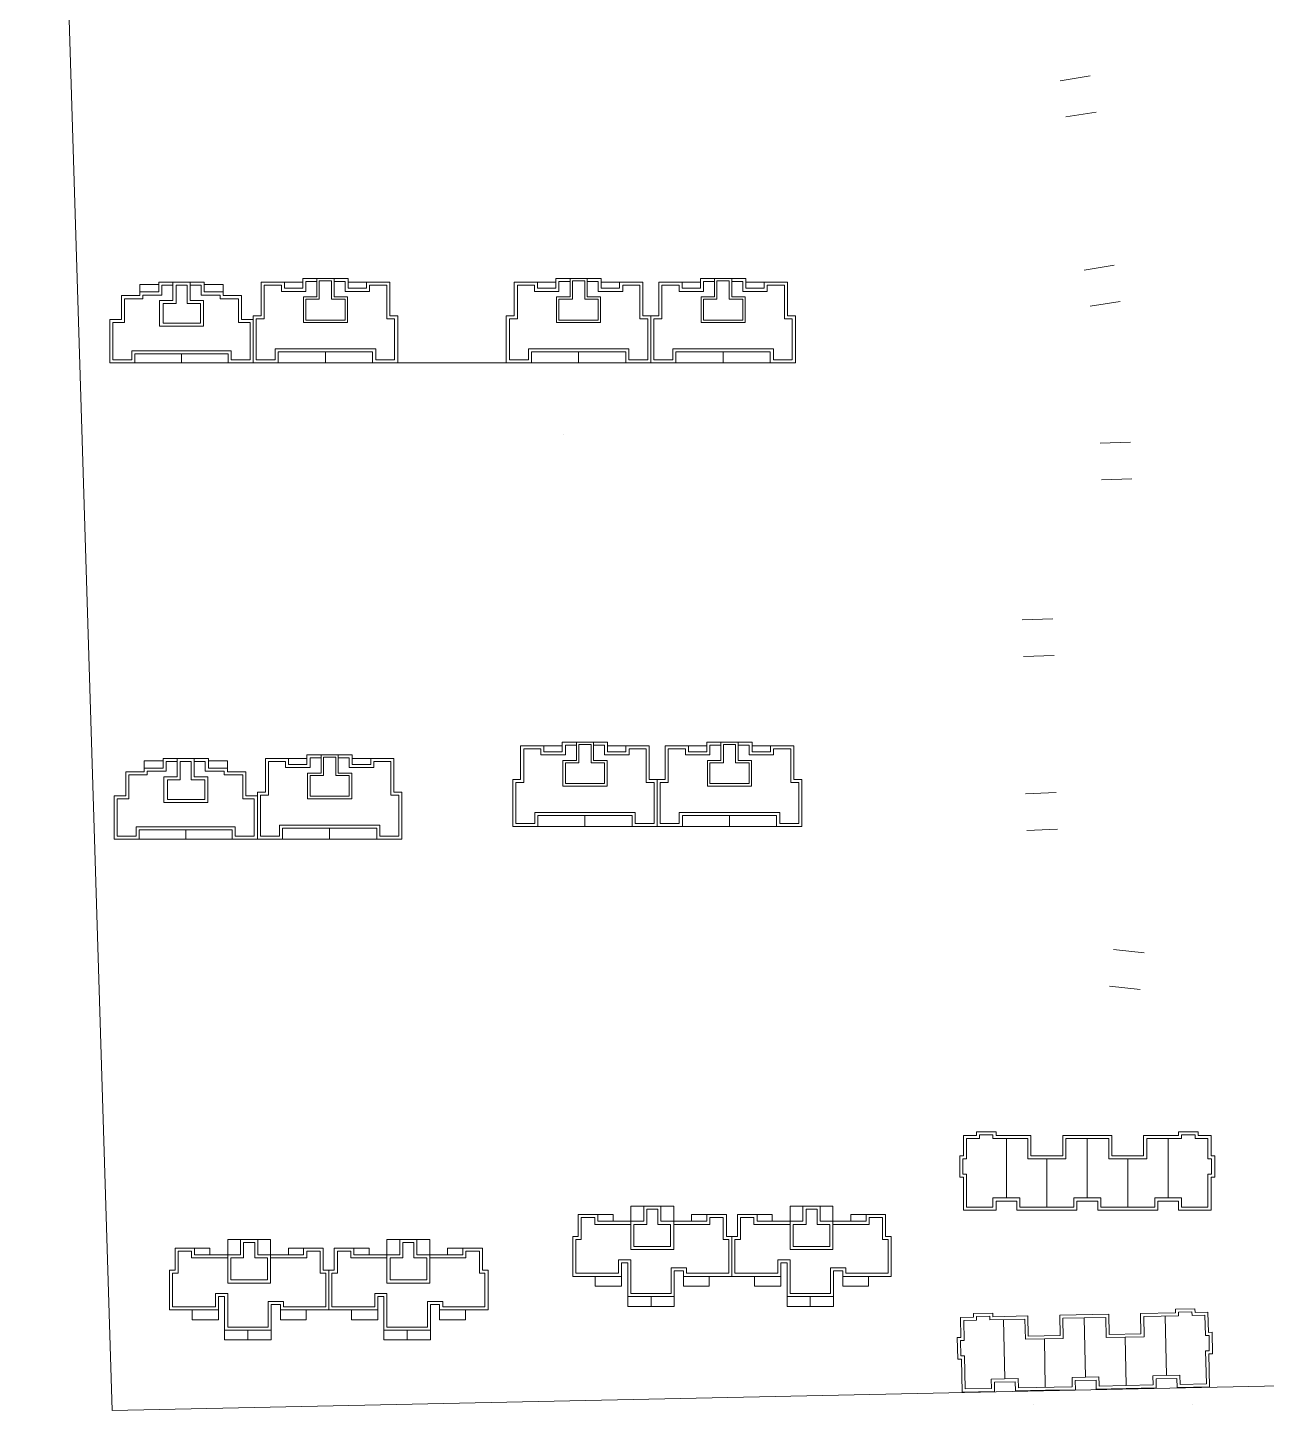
# Model space of a CAD drawing. Extents: x 741202 to 867202, y 603120 to 647617.
# Drawn here: x 807512 to 809939, y 610043 to 612753 of the extents above; entities that cross this region are included whole.
import ezdxf

# ---------------------------------------------------------------- set-up
doc = ezdxf.new("R2010")
doc.units = 0
doc.header["$LTSCALE"] = 1000
doc.header["$MEASUREMENT"] = 0
doc.layers.add('140', color=2, linetype='CONTINUOUS', lineweight=5)
doc.layers.add('DingDianTu', color=5, linetype='CONTINUOUS', lineweight=0)

# ---------------------------------------------------------------- blocks, each defined once
blk = doc.blocks.new('dafasfd')
at = {"layer": 'DingDianTu', "color": 7, "const_width": 100}
blk.add_lwpolyline([(36368038, 16363912), (36368954, 16361479), (36372042, 16362641), (36374261, 16356745), (36369114, 16354807), (36369537, 16353684), (36361113, 16350514), (36359352, 16355194), (36360288, 16355546), (36359830, 16356763), (36358894, 16356410), (36357556, 16359967)], close=True, dxfattribs=at)
for points in [[(36363546, 16362221), (36362876, 16363999), (36359039, 16362555), (36359708, 16360777)], [(36371734, 16355794), (36372686, 16353267), (36369878, 16352210), (36369350, 16353614)]]:
    blk.add_lwpolyline(points, dxfattribs=at)
at = {"layer": 'DingDianTu', "color": 7}
for points in [[(36369878, 16352210), (36361642, 16349110), (36361113, 16350514)], [(36368038, 16363912), (36371127, 16365074), (36372042, 16362641)]]:
    blk.add_lwpolyline(points, dxfattribs=at)
blk = doc.blocks.new('*E21')
at = {"layer": 'DingDianTu', "color": 7, "xscale": 0.001000002024510444, "yscale": 0.001000000163912773, "zscale": 0.001, "rotation": 339.3761177849276}
blk.add_blockref('dafasfd', (22613, -20413), dxfattribs=at)
blk = doc.blocks.new('*E18')
at = {"layer": 'DingDianTu', "color": 7, "xscale": 0.001000002024510444, "yscale": 0.001000000163912773, "zscale": 0.001, "rotation": 339.3761177849276}
blk.add_blockref('dafasfd', (22613, -20413), dxfattribs=at)
blk = doc.blocks.new('*E17')
at = {"layer": 'DingDianTu', "color": 7, "xscale": 0.001000002024510444, "yscale": 0.001000000163912773, "zscale": 0.001, "rotation": 339.3761177849276}
blk.add_blockref('dafasfd', (22613, -20413), dxfattribs=at)

msp = doc.modelspace()

# ---------------------------------------------------------------- linework, layer by layer
at = {"layer": '140', "color": 7}
for p, q in [((807511.7, 615409.4), (807677.5, 610042.7)), ((809593.7, 612659.1), (809534.5, 612649.5)), ((809605.3, 612588.1), (809546.1, 612578.4)), ((808050.8, 612242.5), (808050.8, 612261.7)), ((808050.8, 612261.7), (808139.6, 612261.7)), ((808078.4, 612261.7), (808078.4, 612225.7)), ((808112, 612225.7), (808112, 612261.7)), ((808139.6, 612261.7), (808139.6, 612242.5)), ((808546.8, 612242.5), (808546.8, 612261.7)), ((808546.8, 612261.7), (808635.6, 612261.7)), ((808574.4, 612261.7), (808574.4, 612225.7)), ((808608, 612225.7), (808608, 612261.7)), ((808635.6, 612261.7), (808635.6, 612242.5)), ((808830, 612242.5), (808830, 612261.7)), ((808830, 612261.7), (808918.8, 612261.7)), ((808857.6, 612261.7), (808857.6, 612225.7)), ((808891.2, 612225.7), (808891.2, 612261.7)), ((808918.8, 612261.7), (808918.8, 612242.5)), ((809640.9, 612287.9), (809581.7, 612278.3)), ((807731.6, 612235.3), (807731.6, 612249.7)), ((807731.6, 612249.7), (807768.8, 612249.7)), ((807768.8, 612235.3), (807731.6, 612235.3)), ((807731.6, 612235.3), (807731.6, 612228.1)), ((807768.8, 612254.5), (807768.8, 612235.3)), ((807857.6, 612254.5), (807768.8, 612254.5)), ((807796.4, 612248.5), (807774.8, 612248.5)), ((807774.8, 612248.5), (807774.8, 612229.3)), ((807796.4, 612254.5), (807796.4, 612219.7)), ((807802.4, 612248.5), (807802.4, 612212.5)), ((807824, 612248.5), (807802.4, 612248.5)), ((807824, 612212.5), (807824, 612248.5)), ((807830, 612218.5), (807830, 612254.5)), ((807851.6, 612248.5), (807830, 612248.5)), ((807851.6, 612229.3), (807851.6, 612248.5)), ((807857.6, 612235.3), (807857.6, 612254.5)), ((807894.8, 612249.7), (807857.6, 612249.7)), ((807894.8, 612235.3), (807857.6, 612235.3)), ((807894.8, 612235.3), (807894.8, 612249.7)), ((807894.8, 612228.1), (807894.8, 612235.3)), ((807969.2, 612188.5), (807969.2, 612254.5)), ((807969.2, 612254.5), (808014.8, 612254.5)), ((807975.2, 612182.5), (807975.2, 612248.5)), ((807975.2, 612248.5), (808008.8, 612248.5)), ((808008.8, 612248.5), (808008.8, 612236.5)), ((808008.8, 612236.5), (808056.8, 612236.5)), ((808012.4, 612254.5), (808014.8, 612254.5)), ((808014.8, 612254.5), (808014.8, 612242.5)), ((808014.8, 612254.5), (808050.8, 612254.5)), ((808014.8, 612242.5), (808050.8, 612242.5)), ((808056.8, 612236.5), (808056.8, 612255.7)), ((808056.8, 612255.7), (808078.4, 612255.7)), ((808083.2, 612256.9), (808083.2, 612220.9)), ((808107.2, 612256.9), (808083.2, 612256.9)), ((808107.2, 612220.9), (808107.2, 612256.9)), ((808112, 612255.7), (808133.6, 612255.7)), ((808133.6, 612255.7), (808133.6, 612236.5)), ((808133.6, 612236.5), (808181.6, 612236.5)), ((808175.6, 612254.5), (808139.6, 612254.5)), ((808139.6, 612242.5), (808175.6, 612242.5)), ((808175.6, 612242.5), (808175.6, 612254.5)), ((808175.6, 612254.5), (808221.2, 612254.5)), ((808181.6, 612236.5), (808181.6, 612248.5)), ((808181.6, 612248.5), (808215.2, 612248.5)), ((808215.2, 612248.5), (808215.2, 612182.5)), ((808221.2, 612254.5), (808221.2, 612188.5)), ((808465.2, 612188.5), (808465.2, 612254.5)), ((808465.2, 612254.5), (808510.8, 612254.5)), ((808471.2, 612182.5), (808471.2, 612248.5)), ((808471.2, 612248.5), (808504.8, 612248.5)), ((808504.8, 612248.5), (808504.8, 612236.5)), ((808504.8, 612236.5), (808552.8, 612236.5)), ((808508.4, 612254.5), (808510.8, 612254.5)), ((808510.8, 612254.5), (808510.8, 612242.5)), ((808510.8, 612254.5), (808546.8, 612254.5)), ((808510.8, 612242.5), (808546.8, 612242.5)), ((808552.8, 612236.5), (808552.8, 612255.7)), ((808552.8, 612255.7), (808574.4, 612255.7)), ((808579.2, 612256.9), (808579.2, 612220.9)), ((808603.2, 612256.9), (808579.2, 612256.9)), ((808603.2, 612220.9), (808603.2, 612256.9)), ((808608, 612255.7), (808629.6, 612255.7)), ((808629.6, 612255.7), (808629.6, 612236.5)), ((808629.6, 612236.5), (808677.6, 612236.5)), ((808671.6, 612254.5), (808635.6, 612254.5)), ((808635.6, 612242.5), (808671.6, 612242.5)), ((808671.6, 612242.5), (808671.6, 612254.5)), ((808671.6, 612254.5), (808717.2, 612254.5)), ((808677.6, 612236.5), (808677.6, 612248.5)), ((808677.6, 612248.5), (808711.2, 612248.5)), ((808711.2, 612248.5), (808711.2, 612182.5)), ((808717.2, 612254.5), (808717.2, 612188.5)), ((808748.4, 612188.5), (808748.4, 612254.5)), ((808748.4, 612254.5), (808794, 612254.5)), ((808754.4, 612182.5), (808754.4, 612248.5)), ((808754.4, 612248.5), (808788, 612248.5)), ((808788, 612248.5), (808788, 612236.5)), ((808788, 612236.5), (808836, 612236.5)), ((808791.6, 612254.5), (808794, 612254.5)), ((808794, 612254.5), (808794, 612242.5)), ((808794, 612254.5), (808830, 612254.5)), ((808794, 612242.5), (808830, 612242.5)), ((808836, 612236.5), (808836, 612255.7)), ((808836, 612255.7), (808857.6, 612255.7)), ((808862.4, 612256.9), (808862.4, 612220.9)), ((808886.4, 612256.9), (808862.4, 612256.9)), ((808886.4, 612220.9), (808886.4, 612256.9)), ((808891.2, 612255.7), (808912.8, 612255.7)), ((808912.8, 612255.7), (808912.8, 612236.5)), ((808912.8, 612236.5), (808960.8, 612236.5)), ((808954.8, 612254.5), (808918.8, 612254.5)), ((808918.8, 612242.5), (808954.8, 612242.5)), ((808954.8, 612242.5), (808954.8, 612254.5)), ((808954.8, 612254.5), (809000.4, 612254.5)), ((808960.8, 612236.5), (808960.8, 612248.5)), ((808960.8, 612248.5), (808994.4, 612248.5)), ((808994.4, 612248.5), (808994.4, 612182.5)), ((809000.4, 612254.5), (809000.4, 612188.5)), ((807731.6, 612228.1), (807695.6, 612228.1)), ((807695.6, 612228.1), (807695.6, 612181.3)), ((807737.6, 612222.1), (807701.6, 612222.1)), ((807701.6, 612222.1), (807701.6, 612175.3)), ((807774.8, 612229.3), (807737.6, 612229.3)), ((807737.6, 612229.3), (807737.6, 612222.1)), ((807771.2, 612218.5), (807770, 612218.5)), ((807770, 612218.5), (807770, 612169.3)), ((807796.4, 612218.5), (807771.2, 612218.5)), ((807802.4, 612212.5), (807777.2, 612212.5)), ((807777.2, 612212.5), (807777.2, 612174.1)), ((807796.4, 612219.7), (807796.4, 612218.5)), ((807850.4, 612212.5), (807824, 612212.5)), ((807831.2, 612218.5), (807830, 612218.5)), ((807856.4, 612218.5), (807831.2, 612218.5)), ((807850.4, 612174.1), (807850.4, 612212.5)), ((807888.8, 612229.3), (807851.6, 612229.3)), ((807856.4, 612217.3), (807856.4, 612218.5)), ((807856.4, 612168.1), (807856.4, 612217.3)), ((807888.8, 612222.1), (807888.8, 612229.3)), ((807924.8, 612222.1), (807888.8, 612222.1)), ((807930.8, 612228.1), (807894.8, 612228.1)), ((807924.8, 612175.3), (807924.8, 612222.1)), ((807930.8, 612181.3), (807930.8, 612228.1)), ((808078.4, 612225.7), (808052, 612225.7)), ((808052, 612225.7), (808052, 612175.3)), ((808083.2, 612220.9), (808056.8, 612220.9)), ((808056.8, 612220.9), (808056.8, 612180.1)), ((808133.6, 612220.9), (808107.2, 612220.9)), ((808138.4, 612225.7), (808112, 612225.7)), ((808133.6, 612180.1), (808133.6, 612220.9)), ((808138.4, 612175.3), (808138.4, 612225.7)), ((808574.4, 612225.7), (808548, 612225.7)), ((808548, 612225.7), (808548, 612175.3)), ((808579.2, 612220.9), (808552.8, 612220.9)), ((808552.8, 612220.9), (808552.8, 612180.1)), ((808629.6, 612220.9), (808603.2, 612220.9)), ((808634.4, 612225.7), (808608, 612225.7)), ((808629.6, 612180.1), (808629.6, 612220.9)), ((808634.4, 612175.3), (808634.4, 612225.7)), ((808857.6, 612225.7), (808831.2, 612225.7)), ((808831.2, 612225.7), (808831.2, 612175.3)), ((808862.4, 612220.9), (808836, 612220.9)), ((808836, 612220.9), (808836, 612180.1)), ((808912.8, 612220.9), (808886.4, 612220.9)), ((808917.6, 612225.7), (808891.2, 612225.7)), ((808912.8, 612180.1), (808912.8, 612220.9)), ((808917.6, 612175.3), (808917.6, 612225.7)), ((809652.5, 612216.8), (809593.3, 612207.2)), ((807695.6, 612181.3), (807672.8, 612181.3)), ((807672.8, 612181.3), (807672.8, 612096.1)), ((807953.6, 612181.3), (807930.8, 612181.3)), ((807953.6, 612096.1), (807953.6, 612188.5)), ((807953.6, 612188.5), (807969.2, 612188.5)), ((807953.6, 612096.1), (807953.6, 612181.3)), ((807959.6, 612102.1), (807959.6, 612182.5)), ((807959.6, 612182.5), (807975.2, 612182.5)), ((808056.8, 612180.1), (808133.6, 612180.1)), ((808215.2, 612182.5), (808230.8, 612182.5)), ((808221.2, 612188.5), (808236.8, 612188.5)), ((808230.8, 612182.5), (808230.8, 612102.1)), ((808236.8, 612188.5), (808236.8, 612096.1)), ((808449.6, 612096.1), (808449.6, 612188.5)), ((808449.6, 612188.5), (808465.2, 612188.5)), ((808455.6, 612102.1), (808455.6, 612182.5)), ((808455.6, 612182.5), (808471.2, 612182.5)), ((808552.8, 612180.1), (808629.6, 612180.1)), ((808711.2, 612182.5), (808726.8, 612182.5)), ((808717.2, 612188.5), (808732.8, 612188.5)), ((808726.8, 612182.5), (808726.8, 612102.1)), ((808732.8, 612096.1), (808732.8, 612188.5)), ((808732.8, 612188.5), (808748.4, 612188.5)), ((808732.8, 612188.5), (808732.8, 612096.1)), ((808738.8, 612102.1), (808738.8, 612182.5)), ((808738.8, 612182.5), (808754.4, 612182.5)), ((808836, 612180.1), (808912.8, 612180.1)), ((808994.4, 612182.5), (809010, 612182.5)), ((809000.4, 612188.5), (809016, 612188.5)), ((809010, 612182.5), (809010, 612102.1)), ((809016, 612188.5), (809016, 612096.1)), ((807701.6, 612175.3), (807678.8, 612175.3)), ((807678.8, 612175.3), (807678.8, 612102.1)), ((807770, 612169.3), (807770, 612168.1)), ((807770, 612168.1), (807855.2, 612168.1)), ((807777.2, 612174.1), (807850.4, 612174.1)), ((807855.2, 612168.1), (807856.4, 612168.1)), ((807947.6, 612175.3), (807924.8, 612175.3)), ((807947.6, 612102.1), (807947.6, 612175.3)), ((808052, 612176.5), (808052, 612175.3)), ((808052, 612175.3), (808138.4, 612175.3)), ((808137.2, 612175.3), (808138.4, 612175.3)), ((808548, 612176.5), (808548, 612175.3)), ((808548, 612175.3), (808634.4, 612175.3)), ((808633.2, 612175.3), (808634.4, 612175.3)), ((808831.2, 612176.5), (808831.2, 612175.3)), ((808831.2, 612175.3), (808917.6, 612175.3)), ((808916.4, 612175.3), (808917.6, 612175.3)), ((807678.8, 612102.1), (807716, 612102.1)), ((807716, 612102.1), (807716, 612120.1)), ((807716, 612120.1), (807910.4, 612120.1)), ((807722, 612096.1), (807722, 612114.1)), ((807722, 612114.1), (807904.4, 612114.1)), ((807813.2, 612114.1), (807813.2, 612096.1)), ((807904.4, 612114.1), (807904.4, 612096.1)), ((807910.4, 612120.1), (807910.4, 612102.1)), ((807910.4, 612102.1), (807947.6, 612102.1)), ((807996.8, 612102.1), (807959.6, 612102.1)), ((808095.2, 612123.7), (807996.8, 612123.7)), ((807996.8, 612123.7), (807996.8, 612102.1)), ((808095.2, 612117.7), (808002.8, 612117.7)), ((808002.8, 612117.7), (808002.8, 612096.1)), ((808193.6, 612123.7), (808095.2, 612123.7)), ((808187.6, 612117.7), (808095.2, 612117.7)), ((808095.2, 612117.7), (808095.2, 612096.1)), ((808187.6, 612096.1), (808187.6, 612117.7)), ((808193.6, 612102.1), (808193.6, 612123.7)), ((808230.8, 612102.1), (808193.6, 612102.1)), ((808492.8, 612102.1), (808455.6, 612102.1)), ((808591.2, 612123.7), (808492.8, 612123.7)), ((808492.8, 612123.7), (808492.8, 612102.1)), ((808591.2, 612117.7), (808498.8, 612117.7)), ((808498.8, 612117.7), (808498.8, 612096.1)), ((808689.6, 612123.7), (808591.2, 612123.7)), ((808683.6, 612117.7), (808591.2, 612117.7)), ((808591.2, 612117.7), (808591.2, 612096.1)), ((808683.6, 612096.1), (808683.6, 612117.7)), ((808689.6, 612102.1), (808689.6, 612123.7)), ((808726.8, 612102.1), (808689.6, 612102.1)), ((808776, 612102.1), (808738.8, 612102.1)), ((808874.4, 612123.7), (808776, 612123.7)), ((808776, 612123.7), (808776, 612102.1)), ((808874.4, 612117.7), (808782, 612117.7)), ((808782, 612117.7), (808782, 612096.1)), ((808972.8, 612123.7), (808874.4, 612123.7)), ((808966.8, 612117.7), (808874.4, 612117.7)), ((808874.4, 612117.7), (808874.4, 612096.1)), ((808966.8, 612096.1), (808966.8, 612117.7)), ((808972.8, 612102.1), (808972.8, 612123.7)), ((809010, 612102.1), (808972.8, 612102.1)), ((807672.8, 612096.1), (807722, 612096.1)), ((807722, 612096.1), (807904.4, 612096.1)), ((807904.4, 612096.1), (807953.6, 612096.1)), ((808002.8, 612096.1), (807953.6, 612096.1)), ((808095.2, 612096.1), (808002.8, 612096.1)), ((808095.2, 612096.1), (808187.6, 612096.1)), ((808236.8, 612096.1), (808187.6, 612096.1)), ((808236.8, 612096.1), (808995.2, 612096.1)), ((808498.8, 612096.1), (808449.6, 612096.1)), ((808591.2, 612096.1), (808498.8, 612096.1)), ((808591.2, 612096.1), (808683.6, 612096.1)), ((808732.8, 612096.1), (808683.6, 612096.1)), ((808782, 612096.1), (808732.8, 612096.1)), ((808874.4, 612096.1), (808782, 612096.1)), ((808874.4, 612096.1), (808966.8, 612096.1)), ((809016, 612096.1), (808966.8, 612096.1)), ((809672.8, 611941), (809612.9, 611938.8)), ((809675.5, 611869), (809615.5, 611866.8)), ((809520.2, 611594.6), (809460.3, 611592.4)), ((809522.9, 611522.7), (809462.9, 611520.5)), ((808477.7, 611279.7), (808477.7, 611345.7)), ((808477.7, 611345.7), (808523.3, 611345.7)), ((808483.7, 611273.7), (808483.7, 611339.7)), ((808483.7, 611339.7), (808517.3, 611339.7)), ((808517.3, 611339.7), (808517.3, 611327.7)), ((808520.9, 611345.7), (808523.3, 611345.7)), ((808523.3, 611345.7), (808523.3, 611333.7)), ((808523.3, 611345.7), (808559.3, 611345.7)), ((808559.3, 611333.7), (808559.3, 611352.9)), ((808559.3, 611352.9), (808648.1, 611352.9)), ((808565.3, 611327.7), (808565.3, 611346.9)), ((808565.3, 611346.9), (808586.9, 611346.9)), ((808586.9, 611352.9), (808586.9, 611316.9)), ((808591.7, 611348.1), (808591.7, 611312.1)), ((808615.7, 611348.1), (808591.7, 611348.1)), ((808615.7, 611312.1), (808615.7, 611348.1)), ((808620.5, 611316.9), (808620.5, 611352.9)), ((808620.5, 611346.9), (808642.1, 611346.9)), ((808642.1, 611346.9), (808642.1, 611327.7)), ((808648.1, 611352.9), (808648.1, 611333.7)), ((808684.1, 611345.7), (808648.1, 611345.7)), ((808684.1, 611333.7), (808684.1, 611345.7)), ((808684.1, 611345.7), (808729.7, 611345.7)), ((808690.1, 611327.7), (808690.1, 611339.7)), ((808690.1, 611339.7), (808723.7, 611339.7)), ((808723.7, 611339.7), (808723.7, 611273.7)), ((808729.7, 611345.7), (808729.7, 611279.7)), ((808760.9, 611279.7), (808760.9, 611345.7)), ((808760.9, 611345.7), (808806.5, 611345.7)), ((808766.9, 611273.7), (808766.9, 611339.7)), ((808766.9, 611339.7), (808800.5, 611339.7)), ((808800.5, 611339.7), (808800.5, 611327.7)), ((808804.1, 611345.7), (808806.5, 611345.7)), ((808806.5, 611345.7), (808806.5, 611333.7)), ((808806.5, 611345.7), (808842.5, 611345.7)), ((808842.5, 611333.7), (808842.5, 611352.9)), ((808842.5, 611352.9), (808931.3, 611352.9)), ((808848.5, 611327.7), (808848.5, 611346.9)), ((808848.5, 611346.9), (808870.1, 611346.9)), ((808870.1, 611352.9), (808870.1, 611316.9)), ((808874.9, 611348.1), (808874.9, 611312.1)), ((808898.9, 611348.1), (808874.9, 611348.1)), ((808898.9, 611312.1), (808898.9, 611348.1)), ((808903.7, 611316.9), (808903.7, 611352.9)), ((808903.7, 611346.9), (808925.3, 611346.9)), ((808925.3, 611346.9), (808925.3, 611327.7)), ((808931.3, 611352.9), (808931.3, 611333.7)), ((808967.3, 611345.7), (808931.3, 611345.7)), ((808967.3, 611333.7), (808967.3, 611345.7)), ((808967.3, 611345.7), (809012.9, 611345.7)), ((808973.3, 611327.7), (808973.3, 611339.7)), ((808973.3, 611339.7), (809006.9, 611339.7)), ((809006.9, 611339.7), (809006.9, 611273.7)), ((809012.9, 611345.7), (809012.9, 611279.7)), ((807739.8, 611301.7), (807739.8, 611316.1)), ((807739.8, 611316.1), (807777, 611316.1)), ((807777, 611320.9), (807777, 611301.7)), ((807865.8, 611320.9), (807777, 611320.9)), ((807804.6, 611314.9), (807783, 611314.9)), ((807783, 611314.9), (807783, 611295.7)), ((807804.6, 611320.9), (807804.6, 611286.1)), ((807810.6, 611314.9), (807810.6, 611278.9)), ((807832.2, 611314.9), (807810.6, 611314.9)), ((807832.2, 611278.9), (807832.2, 611314.9)), ((807838.2, 611284.9), (807838.2, 611320.9)), ((807859.8, 611314.9), (807838.2, 611314.9)), ((807859.8, 611295.7), (807859.8, 611314.9)), ((807865.8, 611301.7), (807865.8, 611320.9)), ((807903, 611316.1), (807865.8, 611316.1)), ((807903, 611301.7), (807903, 611316.1)), ((807977.4, 611254.9), (807977.4, 611320.9)), ((807977.4, 611320.9), (808023, 611320.9)), ((807983.4, 611248.9), (807983.4, 611314.9)), ((807983.4, 611314.9), (808017, 611314.9)), ((808017, 611314.9), (808017, 611302.9)), ((808020.6, 611320.9), (808023, 611320.9)), ((808023, 611320.9), (808023, 611308.9)), ((808023, 611320.9), (808059, 611320.9)), ((808059, 611308.9), (808059, 611328.1)), ((808059, 611328.1), (808147.8, 611328.1)), ((808065, 611302.9), (808065, 611322.1)), ((808065, 611322.1), (808086.6, 611322.1)), ((808086.6, 611328.1), (808086.6, 611292.1)), ((808091.4, 611323.3), (808091.4, 611287.3)), ((808115.4, 611323.3), (808091.4, 611323.3)), ((808115.4, 611287.3), (808115.4, 611323.3)), ((808120.2, 611292.1), (808120.2, 611328.1)), ((808120.2, 611322.1), (808141.8, 611322.1)), ((808141.8, 611322.1), (808141.8, 611302.9)), ((808147.8, 611328.1), (808147.8, 611308.9)), ((808183.8, 611320.9), (808147.8, 611320.9)), ((808183.8, 611308.9), (808183.8, 611320.9)), ((808183.8, 611320.9), (808229.4, 611320.9)), ((808189.8, 611302.9), (808189.8, 611314.9)), ((808189.8, 611314.9), (808223.4, 611314.9)), ((808223.4, 611314.9), (808223.4, 611248.9)), ((808229.4, 611320.9), (808229.4, 611254.9)), ((808517.3, 611327.7), (808565.3, 611327.7)), ((808523.3, 611333.7), (808559.3, 611333.7)), ((808586.9, 611316.9), (808560.5, 611316.9)), ((808560.5, 611316.9), (808560.5, 611266.5)), ((808591.7, 611312.1), (808565.3, 611312.1)), ((808565.3, 611312.1), (808565.3, 611271.3)), ((808642.1, 611312.1), (808615.7, 611312.1)), ((808646.9, 611316.9), (808620.5, 611316.9)), ((808642.1, 611327.7), (808690.1, 611327.7)), ((808642.1, 611271.3), (808642.1, 611312.1)), ((808646.9, 611266.5), (808646.9, 611316.9)), ((808648.1, 611333.7), (808684.1, 611333.7)), ((808800.5, 611327.7), (808848.5, 611327.7)), ((808806.5, 611333.7), (808842.5, 611333.7)), ((808870.1, 611316.9), (808843.7, 611316.9)), ((808843.7, 611316.9), (808843.7, 611266.5)), ((808874.9, 611312.1), (808848.5, 611312.1)), ((808848.5, 611312.1), (808848.5, 611271.3)), ((808925.3, 611312.1), (808898.9, 611312.1)), ((808930.1, 611316.9), (808903.7, 611316.9)), ((808925.3, 611327.7), (808973.3, 611327.7)), ((808925.3, 611271.3), (808925.3, 611312.1)), ((808930.1, 611266.5), (808930.1, 611316.9)), ((808931.3, 611333.7), (808967.3, 611333.7)), ((807739.8, 611294.5), (807703.8, 611294.5)), ((807703.8, 611294.5), (807703.8, 611247.7)), ((807745.8, 611288.5), (807709.8, 611288.5)), ((807709.8, 611288.5), (807709.8, 611241.7)), ((807777, 611301.7), (807739.8, 611301.7)), ((807739.8, 611301.7), (807739.8, 611294.5)), ((807783, 611295.7), (807745.8, 611295.7)), ((807745.8, 611295.7), (807745.8, 611288.5)), ((807779.4, 611284.9), (807778.2, 611284.9)), ((807778.2, 611284.9), (807778.2, 611235.7)), ((807804.6, 611284.9), (807779.4, 611284.9)), ((807804.6, 611286.1), (807804.6, 611284.9)), ((807839.4, 611284.9), (807838.2, 611284.9)), ((807864.6, 611284.9), (807839.4, 611284.9)), ((807897, 611295.7), (807859.8, 611295.7)), ((807864.6, 611283.7), (807864.6, 611284.9)), ((807903, 611301.7), (807865.8, 611301.7)), ((807897, 611288.5), (807897, 611295.7)), ((807933, 611288.5), (807897, 611288.5)), ((807903, 611294.5), (807903, 611301.7)), ((807939, 611294.5), (807903, 611294.5)), ((807933, 611241.7), (807933, 611288.5)), ((807939, 611247.7), (807939, 611294.5)), ((808017, 611302.9), (808065, 611302.9)), ((808023, 611308.9), (808059, 611308.9)), ((808086.6, 611292.1), (808060.2, 611292.1)), ((808060.2, 611292.1), (808060.2, 611241.7)), ((808091.4, 611287.3), (808065, 611287.3)), ((808065, 611287.3), (808065, 611246.5)), ((808141.8, 611287.3), (808115.4, 611287.3)), ((808146.6, 611292.1), (808120.2, 611292.1)), ((808141.8, 611302.9), (808189.8, 611302.9)), ((808141.8, 611246.5), (808141.8, 611287.3)), ((808146.6, 611241.7), (808146.6, 611292.1)), ((808147.8, 611308.9), (808183.8, 611308.9)), ((807810.6, 611278.9), (807785.4, 611278.9)), ((807785.4, 611278.9), (807785.4, 611240.5)), ((807858.6, 611278.9), (807832.2, 611278.9)), ((807858.6, 611240.5), (807858.6, 611278.9)), ((807864.6, 611234.5), (807864.6, 611283.7)), ((808462.1, 611187.3), (808462.1, 611279.7)), ((808462.1, 611279.7), (808477.7, 611279.7)), ((808468.1, 611193.3), (808468.1, 611273.7)), ((808468.1, 611273.7), (808483.7, 611273.7)), ((808560.5, 611267.7), (808560.5, 611266.5)), ((808560.5, 611266.5), (808646.9, 611266.5)), ((808565.3, 611271.3), (808642.1, 611271.3)), ((808645.7, 611266.5), (808646.9, 611266.5)), ((808723.7, 611273.7), (808739.3, 611273.7)), ((808729.7, 611279.7), (808745.3, 611279.7)), ((808739.3, 611273.7), (808739.3, 611193.3)), ((808745.3, 611187.3), (808745.3, 611279.7)), ((808745.3, 611279.7), (808760.9, 611279.7)), ((808745.3, 611279.7), (808745.3, 611187.3)), ((808751.3, 611193.3), (808751.3, 611273.7)), ((808751.3, 611273.7), (808766.9, 611273.7)), ((808843.7, 611267.7), (808843.7, 611266.5)), ((808843.7, 611266.5), (808930.1, 611266.5)), ((808848.5, 611271.3), (808925.3, 611271.3)), ((808928.9, 611266.5), (808930.1, 611266.5)), ((809006.9, 611273.7), (809022.5, 611273.7)), ((809012.9, 611279.7), (809028.5, 611279.7)), ((809022.5, 611273.7), (809022.5, 611193.3)), ((809028.5, 611279.7), (809028.5, 611187.3)), ((807703.8, 611247.7), (807681, 611247.7)), ((807681, 611247.7), (807681, 611162.5)), ((807709.8, 611241.7), (807687, 611241.7)), ((807687, 611241.7), (807687, 611168.5)), ((807778.2, 611235.7), (807778.2, 611234.5)), ((807778.2, 611234.5), (807863.4, 611234.5)), ((807785.4, 611240.5), (807858.6, 611240.5)), ((807863.4, 611234.5), (807864.6, 611234.5)), ((807955.8, 611241.7), (807933, 611241.7)), ((807961.8, 611247.7), (807939, 611247.7)), ((807955.8, 611168.5), (807955.8, 611241.7)), ((807961.8, 611162.5), (807961.8, 611254.9)), ((807961.8, 611254.9), (807977.4, 611254.9)), ((807961.8, 611162.5), (807961.8, 611247.7)), ((807967.8, 611168.5), (807967.8, 611248.9)), ((807967.8, 611248.9), (807983.4, 611248.9)), ((808060.2, 611242.9), (808060.2, 611241.7)), ((808060.2, 611241.7), (808146.6, 611241.7)), ((808065, 611246.5), (808141.8, 611246.5)), ((808145.4, 611241.7), (808146.6, 611241.7)), ((808223.4, 611248.9), (808239, 611248.9)), ((808229.4, 611254.9), (808245, 611254.9)), ((808239, 611248.9), (808239, 611168.5)), ((808245, 611254.9), (808245, 611162.5)), ((809527, 611253.8), (809467.1, 611251.6)), ((808603.7, 611214.9), (808505.3, 611214.9)), ((808505.3, 611214.9), (808505.3, 611193.3)), ((808603.7, 611208.9), (808511.3, 611208.9)), ((808511.3, 611208.9), (808511.3, 611187.3)), ((808702.1, 611214.9), (808603.7, 611214.9)), ((808696.1, 611208.9), (808603.7, 611208.9)), ((808603.7, 611208.9), (808603.7, 611187.3)), ((808696.1, 611187.3), (808696.1, 611208.9)), ((808702.1, 611193.3), (808702.1, 611214.9)), ((808886.9, 611214.9), (808788.5, 611214.9)), ((808788.5, 611214.9), (808788.5, 611193.3)), ((808886.9, 611208.9), (808794.5, 611208.9)), ((808794.5, 611208.9), (808794.5, 611187.3)), ((808985.3, 611214.9), (808886.9, 611214.9)), ((808979.3, 611208.9), (808886.9, 611208.9)), ((808886.9, 611208.9), (808886.9, 611187.3)), ((808979.3, 611187.3), (808979.3, 611208.9)), ((808985.3, 611193.3), (808985.3, 611214.9)), ((807724.2, 611168.5), (807724.2, 611186.5)), ((807724.2, 611186.5), (807918.6, 611186.5)), ((807730.2, 611162.5), (807730.2, 611180.5)), ((807730.2, 611180.5), (807912.6, 611180.5)), ((807821.4, 611180.5), (807821.4, 611162.5)), ((807912.6, 611180.5), (807912.6, 611162.5)), ((807918.6, 611186.5), (807918.6, 611168.5)), ((808103.4, 611190.1), (808005, 611190.1)), ((808005, 611190.1), (808005, 611168.5)), ((808103.4, 611184.1), (808011, 611184.1)), ((808011, 611184.1), (808011, 611162.5)), ((808201.8, 611190.1), (808103.4, 611190.1)), ((808195.8, 611184.1), (808103.4, 611184.1)), ((808103.4, 611184.1), (808103.4, 611162.5)), ((808195.8, 611162.5), (808195.8, 611184.1)), ((808201.8, 611168.5), (808201.8, 611190.1)), ((808511.3, 611187.3), (808462.1, 611187.3)), ((808505.3, 611193.3), (808468.1, 611193.3)), ((808603.7, 611187.3), (808511.3, 611187.3)), ((808603.7, 611187.3), (808696.1, 611187.3)), ((808745.3, 611187.3), (808696.1, 611187.3)), ((808739.3, 611193.3), (808702.1, 611193.3)), ((808794.5, 611187.3), (808745.3, 611187.3)), ((808788.5, 611193.3), (808751.3, 611193.3)), ((808886.9, 611187.3), (808794.5, 611187.3)), ((808886.9, 611187.3), (808979.3, 611187.3)), ((809028.5, 611187.3), (808979.3, 611187.3)), ((809022.5, 611193.3), (808985.3, 611193.3)), ((809529.7, 611181.9), (809469.7, 611179.7)), ((807681, 611162.5), (807730.2, 611162.5)), ((807687, 611168.5), (807724.2, 611168.5)), ((807730.2, 611162.5), (807912.6, 611162.5)), ((807912.6, 611162.5), (807961.8, 611162.5)), ((807918.6, 611168.5), (807955.8, 611168.5)), ((808011, 611162.5), (807961.8, 611162.5)), ((808005, 611168.5), (807967.8, 611168.5)), ((808103.4, 611162.5), (808011, 611162.5)), ((808103.4, 611162.5), (808195.8, 611162.5)), ((808245, 611162.5), (808195.8, 611162.5)), ((808239, 611168.5), (808201.8, 611168.5)), ((809699.2, 610939.4), (809639.5, 610945.9)), ((809691.3, 610867.8), (809631.6, 610874.4)), ((809345.6, 610541.8), (809345.6, 610581.4)), ((809345.6, 610581.4), (809370.8, 610581.4)), ((809370.8, 610581.4), (809370.8, 610588.6)), ((809370.8, 610588.6), (809409.2, 610588.6)), ((809376.8, 610575.4), (809376.8, 610582.6)), ((809376.8, 610582.6), (809403.2, 610582.6)), ((809403.2, 610582.6), (809403.2, 610575.4)), ((809409.2, 610588.6), (809409.2, 610581.4)), ((809409.2, 610581.4), (809477.6, 610581.4)), ((809477.6, 610581.4), (809477.6, 610541.8)), ((809540, 610541.8), (809540, 610581.4)), ((809540, 610581.4), (809636, 610581.4)), ((809636, 610581.4), (809636, 610541.8)), ((809698.4, 610541.8), (809698.4, 610581.4)), ((809698.4, 610581.4), (809766.8, 610581.4)), ((809766.8, 610581.4), (809766.8, 610588.6)), ((809766.8, 610588.6), (809805.2, 610588.6)), ((809799.2, 610582.6), (809772.8, 610582.6)), ((809772.8, 610582.6), (809772.8, 610575.4)), ((809799.2, 610575.4), (809799.2, 610582.6)), ((809805.2, 610588.6), (809805.2, 610581.4)), ((809805.2, 610581.4), (809830.4, 610581.4)), ((809830.4, 610581.4), (809830.4, 610541.8)), ((809351.6, 610535.8), (809351.6, 610575.4)), ((809351.6, 610575.4), (809376.8, 610575.4)), ((809403.2, 610575.4), (809471.6, 610575.4)), ((809429.6, 610459), (809429.6, 610575.4)), ((809471.6, 610575.4), (809471.6, 610535.8)), ((809546, 610535.8), (809546, 610575.4)), ((809546, 610575.4), (809588, 610575.4)), ((809588, 610459), (809588, 610575.4)), ((809588, 610459), (809588, 610575.4)), ((809588, 610459), (809588, 610575.4)), ((809588, 610459), (809588, 610575.4)), ((809630, 610575.4), (809588, 610575.4)), ((809630, 610535.8), (809630, 610575.4)), ((809772.8, 610575.4), (809704.4, 610575.4)), ((809704.4, 610575.4), (809704.4, 610535.8)), ((809746.4, 610459), (809746.4, 610575.4)), ((809824.4, 610575.4), (809799.2, 610575.4)), ((809824.4, 610535.8), (809824.4, 610575.4)), ((809338.4, 610499.8), (809338.4, 610541.8)), ((809338.4, 610541.8), (809345.6, 610541.8)), ((809344.4, 610505.8), (809344.4, 610535.8)), ((809344.4, 610535.8), (809351.6, 610535.8)), ((809471.6, 610535.8), (809546, 610535.8)), ((809477.6, 610541.8), (809540, 610541.8)), ((809508.8, 610535.8), (809508.8, 610441)), ((809508.8, 610535.8), (809508.8, 610441)), ((809704.4, 610535.8), (809630, 610535.8)), ((809636, 610541.8), (809698.4, 610541.8)), ((809667.2, 610535.8), (809667.2, 610441)), ((809667.2, 610535.8), (809667.2, 610441)), ((809831.6, 610535.8), (809824.4, 610535.8)), ((809830.4, 610541.8), (809837.6, 610541.8)), ((809831.6, 610505.8), (809831.6, 610535.8)), ((809837.6, 610541.8), (809837.6, 610499.8)), ((809345.6, 610499.8), (809338.4, 610499.8)), ((809351.6, 610505.8), (809344.4, 610505.8)), ((809345.6, 610435), (809345.6, 610499.8)), ((809351.6, 610441), (809351.6, 610505.8)), ((809824.4, 610441), (809824.4, 610505.8)), ((809824.4, 610505.8), (809831.6, 610505.8)), ((809837.6, 610499.8), (809830.4, 610499.8)), ((809830.4, 610499.8), (809830.4, 610435)), ((809456, 610459), (809403.2, 610459)), ((809403.2, 610459), (809403.2, 610441)), ((809450, 610453), (809409.2, 610453)), ((809409.2, 610453), (809409.2, 610435)), ((809450, 610435), (809450, 610453)), ((809456, 610441), (809456, 610459)), ((809588, 610459), (809561.6, 610459)), ((809561.6, 610459), (809561.6, 610444)), ((809608.4, 610453), (809567.6, 610453)), ((809567.6, 610453), (809567.6, 610435)), ((809588, 610459), (809614.4, 610459)), ((809608.4, 610435), (809608.4, 610453)), ((809614.4, 610459), (809614.4, 610444)), ((809720, 610441), (809720, 610459)), ((809720, 610459), (809772.8, 610459)), ((809766.8, 610453), (809726, 610453)), ((809726, 610453), (809726, 610435)), ((809766.8, 610435), (809766.8, 610453)), ((809772.8, 610459), (809772.8, 610441)), ((808590.4, 610426.5), (808628.8, 610426.5)), ((808590.4, 610383.3), (808590.4, 610426.5)), ((808596.4, 610377.3), (808596.4, 610420.5)), ((808596.4, 610420.5), (808622.8, 610420.5)), ((808622.8, 610420.5), (808622.8, 610407.3)), ((808628.8, 610426.5), (808628.8, 610413.3)), ((808628.8, 610426.5), (808658.8, 610426.5)), ((808658.8, 610426.5), (808658.8, 610413.3)), ((808693.6, 610413.3), (808693.6, 610443.3)), ((808693.6, 610443.3), (808718.8, 610443.3)), ((808718.8, 610413.3), (808718.8, 610443.3)), ((808718.8, 610443.3), (808752.4, 610443.3)), ((808746.4, 610437.3), (808724.8, 610437.3)), ((808724.8, 610437.3), (808724.8, 610407.3)), ((808746.4, 610407.3), (808746.4, 610437.3)), ((808752.4, 610443.3), (808752.4, 610413.3)), ((808752.4, 610443.3), (808777.6, 610443.3)), ((808777.6, 610443.3), (808777.6, 610413.3)), ((808812.4, 610413.3), (808812.4, 610426.5)), ((808812.4, 610426.5), (808842.4, 610426.5)), ((808842.4, 610413.3), (808842.4, 610426.5)), ((808842.4, 610426.5), (808880.8, 610426.5)), ((808848.4, 610407.3), (808848.4, 610420.5)), ((808848.4, 610420.5), (808874.8, 610420.5)), ((808874.8, 610420.5), (808874.8, 610377.3)), ((808880.8, 610426.5), (808880.8, 610383.3)), ((808902.4, 610426.5), (808940.8, 610426.5)), ((808902.4, 610383.3), (808902.4, 610426.5)), ((808908.4, 610377.3), (808908.4, 610420.5)), ((808908.4, 610420.5), (808934.8, 610420.5)), ((808934.8, 610420.5), (808934.8, 610407.3)), ((808940.8, 610426.5), (808940.8, 610413.3)), ((808940.8, 610426.5), (808970.8, 610426.5)), ((808970.8, 610426.5), (808970.8, 610413.3)), ((809005.6, 610413.3), (809005.6, 610443.3)), ((809005.6, 610443.3), (809030.8, 610443.3)), ((809030.8, 610413.3), (809030.8, 610443.3)), ((809030.8, 610443.3), (809064.4, 610443.3)), ((809058.4, 610437.3), (809036.8, 610437.3)), ((809036.8, 610437.3), (809036.8, 610407.3)), ((809058.4, 610407.3), (809058.4, 610437.3)), ((809064.4, 610443.3), (809064.4, 610413.3)), ((809064.4, 610443.3), (809089.6, 610443.3)), ((809089.6, 610443.3), (809089.6, 610413.3)), ((809124.4, 610413.3), (809124.4, 610426.5)), ((809124.4, 610426.5), (809154.4, 610426.5)), ((809154.4, 610413.3), (809154.4, 610426.5)), ((809154.4, 610426.5), (809192.8, 610426.5)), ((809160.4, 610407.3), (809160.4, 610420.5)), ((809160.4, 610420.5), (809186.8, 610420.5)), ((809186.8, 610420.5), (809186.8, 610377.3)), ((809192.8, 610426.5), (809192.8, 610383.3)), ((809409.2, 610435), (809345.6, 610435)), ((809403.2, 610441), (809351.6, 610441)), ((809508.8, 610435), (809450, 610435)), ((809561.6, 610441), (809456, 610441)), ((809567.6, 610435), (809508.8, 610435)), ((809561.6, 610444), (809561.6, 610441)), ((809726, 610435), (809608.4, 610435)), ((809614.4, 610444), (809614.4, 610441)), ((809614.4, 610441), (809720, 610441)), ((809830.4, 610435), (809766.8, 610435)), ((809772.8, 610441), (809824.4, 610441)), ((808622.8, 610407.3), (808693.6, 610407.3)), ((808628.8, 610413.3), (808718.8, 610413.3)), ((808693.6, 610413.3), (808693.6, 610358.1)), ((808699.6, 610407.3), (808699.6, 610364.1)), ((808724.8, 610407.3), (808699.6, 610407.3)), ((808771.6, 610407.3), (808746.4, 610407.3)), ((808752.4, 610413.3), (808842.4, 610413.3)), ((808771.6, 610364.1), (808771.6, 610407.3)), ((808777.6, 610358.1), (808777.6, 610413.3)), ((808777.6, 610407.3), (808848.4, 610407.3)), ((808934.8, 610407.3), (809005.6, 610407.3)), ((808940.8, 610413.3), (809030.8, 610413.3)), ((809005.6, 610413.3), (809005.6, 610358.1)), ((809011.6, 610407.3), (809011.6, 610364.1)), ((809036.8, 610407.3), (809011.6, 610407.3)), ((809083.6, 610407.3), (809058.4, 610407.3)), ((809064.4, 610413.3), (809154.4, 610413.3)), ((809083.6, 610364.1), (809083.6, 610407.3)), ((809089.6, 610358.1), (809089.6, 610413.3)), ((809089.6, 610407.3), (809160.4, 610407.3)), ((807903.7, 610347.5), (807903.7, 610377.5)), ((807903.7, 610377.5), (807928.9, 610377.5)), ((807928.9, 610347.5), (807928.9, 610377.5)), ((807928.9, 610377.5), (807962.5, 610377.5)), ((807956.5, 610371.5), (807934.9, 610371.5)), ((807934.9, 610371.5), (807934.9, 610341.5)), ((807956.5, 610341.5), (807956.5, 610371.5)), ((807962.5, 610377.5), (807962.5, 610347.5)), ((807962.5, 610377.5), (807987.7, 610377.5)), ((807987.7, 610377.5), (807987.7, 610347.5)), ((808215.7, 610347.5), (808215.7, 610377.5)), ((808215.7, 610377.5), (808240.9, 610377.5)), ((808240.9, 610347.5), (808240.9, 610377.5)), ((808240.9, 610377.5), (808274.5, 610377.5)), ((808268.5, 610371.5), (808246.9, 610371.5)), ((808246.9, 610371.5), (808246.9, 610341.5)), ((808268.5, 610341.5), (808268.5, 610371.5)), ((808274.5, 610377.5), (808274.5, 610347.5)), ((808274.5, 610377.5), (808299.7, 610377.5)), ((808299.7, 610377.5), (808299.7, 610347.5)), ((808579.6, 610305.3), (808579.6, 610383.3)), ((808579.6, 610383.3), (808590.4, 610383.3)), ((808585.6, 610311.3), (808585.6, 610377.3)), ((808585.6, 610377.3), (808596.4, 610377.3)), ((808699.6, 610364.1), (808771.6, 610364.1)), ((808874.8, 610377.3), (808885.6, 610377.3)), ((808880.8, 610383.3), (808891.6, 610383.3)), ((808885.6, 610377.3), (808885.6, 610311.3)), ((808891.6, 610305.3), (808891.6, 610383.3)), ((808891.6, 610383.3), (808902.4, 610383.3)), ((808891.6, 610383.3), (808891.6, 610305.3)), ((808897.6, 610311.3), (808897.6, 610377.3)), ((808897.6, 610377.3), (808908.4, 610377.3)), ((809011.6, 610364.1), (809083.6, 610364.1)), ((809186.8, 610377.3), (809197.6, 610377.3)), ((809192.8, 610383.3), (809203.6, 610383.3)), ((809197.6, 610377.3), (809197.6, 610311.3)), ((809203.6, 610383.3), (809203.6, 610305.3)), ((807800.5, 610360.7), (807838.9, 610360.7)), ((807800.5, 610317.5), (807800.5, 610360.7)), ((807806.5, 610311.5), (807806.5, 610354.7)), ((807806.5, 610354.7), (807832.9, 610354.7)), ((807832.9, 610354.7), (807832.9, 610341.5)), ((807832.9, 610341.5), (807903.7, 610341.5)), ((807838.9, 610360.7), (807838.9, 610347.5)), ((807838.9, 610360.7), (807868.9, 610360.7)), ((807838.9, 610347.5), (807928.9, 610347.5)), ((807868.9, 610360.7), (807868.9, 610347.5)), ((807903.7, 610347.5), (807903.7, 610292.3)), ((807909.7, 610341.5), (807909.7, 610298.3)), ((807934.9, 610341.5), (807909.7, 610341.5)), ((807981.7, 610341.5), (807956.5, 610341.5)), ((807962.5, 610347.5), (808052.5, 610347.5)), ((807981.7, 610298.3), (807981.7, 610341.5)), ((807987.7, 610292.3), (807987.7, 610347.5)), ((807987.7, 610341.5), (808058.5, 610341.5)), ((808022.5, 610347.5), (808022.5, 610360.7)), ((808022.5, 610360.7), (808052.5, 610360.7)), ((808052.5, 610347.5), (808052.5, 610360.7)), ((808052.5, 610360.7), (808090.9, 610360.7)), ((808058.5, 610341.5), (808058.5, 610354.7)), ((808058.5, 610354.7), (808084.9, 610354.7)), ((808084.9, 610354.7), (808084.9, 610311.5)), ((808090.9, 610360.7), (808090.9, 610317.5)), ((808112.5, 610360.7), (808150.9, 610360.7)), ((808112.5, 610317.5), (808112.5, 610360.7)), ((808118.5, 610311.5), (808118.5, 610354.7)), ((808118.5, 610354.7), (808144.9, 610354.7)), ((808144.9, 610354.7), (808144.9, 610341.5)), ((808144.9, 610341.5), (808215.7, 610341.5)), ((808150.9, 610360.7), (808150.9, 610347.5)), ((808150.9, 610360.7), (808180.9, 610360.7)), ((808150.9, 610347.5), (808240.9, 610347.5)), ((808180.9, 610360.7), (808180.9, 610347.5)), ((808215.7, 610347.5), (808215.7, 610292.3)), ((808221.7, 610341.5), (808221.7, 610298.3)), ((808246.9, 610341.5), (808221.7, 610341.5)), ((808293.7, 610341.5), (808268.5, 610341.5)), ((808274.5, 610347.5), (808364.5, 610347.5)), ((808293.7, 610298.3), (808293.7, 610341.5)), ((808299.7, 610292.3), (808299.7, 610347.5)), ((808299.7, 610341.5), (808370.5, 610341.5)), ((808334.5, 610347.5), (808334.5, 610360.7)), ((808334.5, 610360.7), (808364.5, 610360.7)), ((808364.5, 610347.5), (808364.5, 610360.7)), ((808364.5, 610360.7), (808402.9, 610360.7)), ((808370.5, 610341.5), (808370.5, 610354.7)), ((808370.5, 610354.7), (808396.9, 610354.7)), ((808396.9, 610354.7), (808396.9, 610311.5)), ((808402.9, 610360.7), (808402.9, 610317.5)), ((808693.6, 610337.7), (808669.6, 610337.7)), ((808669.6, 610337.7), (808669.6, 610311.3)), ((808693.6, 610358.1), (808777.6, 610358.1)), ((808693.6, 610271.7), (808693.6, 610337.7)), ((809005.6, 610337.7), (808981.6, 610337.7)), ((808981.6, 610337.7), (808981.6, 610311.3)), ((809005.6, 610358.1), (809089.6, 610358.1)), ((809005.6, 610271.7), (809005.6, 610337.7)), ((807789.7, 610239.5), (807789.7, 610317.5)), ((807789.7, 610317.5), (807800.5, 610317.5)), ((807795.7, 610245.5), (807795.7, 610311.5)), ((807795.7, 610311.5), (807806.5, 610311.5)), ((808084.9, 610311.5), (808095.7, 610311.5)), ((808090.9, 610317.5), (808101.7, 610317.5)), ((808095.7, 610311.5), (808095.7, 610245.5)), ((808101.7, 610239.5), (808101.7, 610317.5)), ((808101.7, 610317.5), (808112.5, 610317.5)), ((808101.7, 610317.5), (808101.7, 610239.5)), ((808107.7, 610245.5), (808107.7, 610311.5)), ((808107.7, 610311.5), (808118.5, 610311.5)), ((808396.9, 610311.5), (808407.7, 610311.5)), ((808402.9, 610317.5), (808413.7, 610317.5)), ((808407.7, 610311.5), (808407.7, 610245.5)), ((808413.7, 610317.5), (808413.7, 610239.5)), ((808669.6, 610311.3), (808585.6, 610311.3)), ((808687.6, 610331.7), (808675.6, 610331.7)), ((808675.6, 610331.7), (808675.6, 610305.3)), ((808687.6, 610265.7), (808687.6, 610331.7)), ((808802.8, 610322.1), (808772.8, 610322.1)), ((808772.8, 610322.1), (808772.8, 610271.7)), ((808796.8, 610316.1), (808778.8, 610316.1)), ((808778.8, 610316.1), (808778.8, 610265.7)), ((808796.8, 610305.3), (808796.8, 610316.1)), ((808802.8, 610311.3), (808802.8, 610322.1)), ((808885.6, 610311.3), (808802.8, 610311.3)), ((808981.6, 610311.3), (808897.6, 610311.3)), ((808999.6, 610331.7), (808987.6, 610331.7)), ((808987.6, 610331.7), (808987.6, 610305.3)), ((808999.6, 610265.7), (808999.6, 610331.7)), ((809114.8, 610322.1), (809084.8, 610322.1)), ((809084.8, 610322.1), (809084.8, 610271.7)), ((809108.8, 610316.1), (809090.8, 610316.1)), ((809090.8, 610316.1), (809090.8, 610265.7)), ((809108.8, 610305.3), (809108.8, 610316.1)), ((809114.8, 610311.3), (809114.8, 610322.1)), ((809197.6, 610311.3), (809114.8, 610311.3)), ((807903.7, 610292.3), (807987.7, 610292.3)), ((807909.7, 610298.3), (807981.7, 610298.3)), ((808215.7, 610292.3), (808299.7, 610292.3)), ((808221.7, 610298.3), (808293.7, 610298.3)), ((808675.6, 610305.3), (808579.6, 610305.3)), ((808624, 610305.3), (808624, 610286.1)), ((808624, 610286.1), (808675.6, 610286.1)), ((808675.6, 610286.1), (808675.6, 610305.3)), ((808891.6, 610305.3), (808796.8, 610305.3)), ((808796.8, 610286.1), (808796.8, 610305.3)), ((808847.2, 610286.1), (808796.8, 610286.1)), ((808847.2, 610305.3), (808847.2, 610286.1)), ((808987.6, 610305.3), (808891.6, 610305.3)), ((808936, 610305.3), (808936, 610286.1)), ((808936, 610286.1), (808987.6, 610286.1)), ((808987.6, 610286.1), (808987.6, 610305.3)), ((809203.6, 610305.3), (809108.8, 610305.3)), ((809108.8, 610286.1), (809108.8, 610305.3)), ((809159.2, 610286.1), (809108.8, 610286.1)), ((809159.2, 610305.3), (809159.2, 610286.1)), ((807903.7, 610271.9), (807879.7, 610271.9)), ((807879.7, 610271.9), (807879.7, 610245.5)), ((807897.7, 610265.9), (807885.7, 610265.9)), ((807885.7, 610265.9), (807885.7, 610239.5)), ((807897.7, 610199.9), (807897.7, 610265.9)), ((807903.7, 610205.9), (807903.7, 610271.9)), ((808012.9, 610256.3), (807982.9, 610256.3)), ((807982.9, 610256.3), (807982.9, 610205.9)), ((808012.9, 610245.5), (808012.9, 610256.3)), ((808215.7, 610271.9), (808191.7, 610271.9)), ((808191.7, 610271.9), (808191.7, 610245.5)), ((808209.7, 610265.9), (808197.7, 610265.9)), ((808197.7, 610265.9), (808197.7, 610239.5)), ((808209.7, 610199.9), (808209.7, 610265.9)), ((808215.7, 610205.9), (808215.7, 610271.9)), ((808324.9, 610256.3), (808294.9, 610256.3)), ((808294.9, 610256.3), (808294.9, 610205.9)), ((808324.9, 610245.5), (808324.9, 610256.3)), ((808778.8, 610265.7), (808687.6, 610265.7)), ((808687.6, 610246.5), (808687.6, 610265.7)), ((808772.8, 610271.7), (808693.6, 610271.7)), ((808733.2, 610265.7), (808733.2, 610246.5)), ((808778.8, 610265.7), (808778.8, 610246.5)), ((809090.8, 610265.7), (808999.6, 610265.7)), ((808999.6, 610246.5), (808999.6, 610265.7)), ((809084.8, 610271.7), (809005.6, 610271.7)), ((809045.2, 610265.7), (809045.2, 610246.5)), ((809090.8, 610265.7), (809090.8, 610246.5)), ((807885.7, 610239.5), (807789.7, 610239.5)), ((807879.7, 610245.5), (807795.7, 610245.5)), ((807834.1, 610239.5), (807834.1, 610220.3)), ((807885.7, 610220.3), (807885.7, 610239.5)), ((808006.9, 610250.3), (807988.9, 610250.3)), ((807988.9, 610250.3), (807988.9, 610199.9)), ((808006.9, 610239.5), (808006.9, 610250.3)), ((808101.7, 610239.5), (808006.9, 610239.5)), ((808006.9, 610220.3), (808006.9, 610239.5)), ((808095.7, 610245.5), (808012.9, 610245.5)), ((808057.3, 610239.5), (808057.3, 610220.3)), ((808197.7, 610239.5), (808101.7, 610239.5)), ((808191.7, 610245.5), (808107.7, 610245.5)), ((808146.1, 610239.5), (808146.1, 610220.3)), ((808197.7, 610220.3), (808197.7, 610239.5)), ((808318.9, 610250.3), (808300.9, 610250.3)), ((808300.9, 610250.3), (808300.9, 610199.9)), ((808318.9, 610239.5), (808318.9, 610250.3)), ((808413.7, 610239.5), (808318.9, 610239.5)), ((808318.9, 610220.3), (808318.9, 610239.5)), ((808407.7, 610245.5), (808324.9, 610245.5)), ((808369.3, 610239.5), (808369.3, 610220.3)), ((808778.8, 610246.5), (808687.6, 610246.5)), ((809090.8, 610246.5), (808999.6, 610246.5)), ((809364.7, 610232.7), (809403.1, 610233.5)), ((809364.8, 610225.5), (809364.7, 610232.7)), ((809403.1, 610233.5), (809403.2, 610226.3)), ((809534, 610229), (809630, 610231)), ((809534.8, 610189.4), (809534, 610229)), ((809630, 610231), (809630.8, 610191.4)), ((809692.4, 610232.3), (809760.7, 610233.8)), ((809693.2, 610192.7), (809692.4, 610232.3)), ((809766.9, 610227.9), (809698.5, 610226.5)), ((809760.6, 610241), (809799, 610241.8)), ((809760.7, 610233.8), (809760.6, 610241)), ((809793.1, 610235.6), (809766.7, 610235.1)), ((809766.7, 610235.1), (809766.9, 610227.9)), ((809793.3, 610228.4), (809793.1, 610235.6)), ((809818.5, 610229), (809793.3, 610228.4)), ((809799, 610241.8), (809799.1, 610234.6)), ((809799.1, 610234.6), (809824.3, 610235.1)), ((809819.3, 610189.4), (809818.5, 610229)), ((809824.3, 610235.1), (809825.2, 610195.5)), ((807834.1, 610220.3), (807885.7, 610220.3)), ((807982.9, 610205.9), (807903.7, 610205.9)), ((808057.3, 610220.3), (808006.9, 610220.3)), ((808146.1, 610220.3), (808197.7, 610220.3)), ((808294.9, 610205.9), (808215.7, 610205.9)), ((808369.3, 610220.3), (808318.9, 610220.3)), ((809339.6, 610224.9), (809364.8, 610225.5)), ((809340.5, 610185.3), (809339.6, 610224.9)), ((809345.8, 610219.1), (809371, 610219.6)), ((809346.6, 610179.5), (809345.8, 610219.1)), ((809370.8, 610226.8), (809397.2, 610227.3)), ((809371, 610219.6), (809370.8, 610226.8)), ((809397.2, 610227.3), (809397.3, 610220.1)), ((809397.3, 610220.1), (809465.7, 610221.6)), ((809403.2, 610226.3), (809471.6, 610227.7)), ((809426.2, 610104.3), (809423.7, 610220.7)), ((809465.7, 610221.6), (809466.6, 610182)), ((809471.6, 610227.7), (809472.4, 610188.1)), ((809540.1, 610223.1), (809582.1, 610224)), ((809540.9, 610183.5), (809540.1, 610223.1)), ((809624.1, 610224.9), (809582.1, 610224)), ((809584.5, 610107.6), (809582.1, 610224)), ((809584.5, 610107.6), (809582.1, 610224)), ((809584.5, 610107.6), (809582.1, 610224)), ((809584.5, 610107.6), (809582.1, 610224)), ((809624.9, 610185.3), (809624.1, 610224.9)), ((809698.5, 610226.5), (809699.3, 610186.9)), ((809742.9, 610111), (809740.5, 610227.3)), ((807988.9, 610199.9), (807897.7, 610199.9)), ((807897.7, 610180.7), (807897.7, 610199.9)), ((807988.9, 610180.7), (807897.7, 610180.7)), ((807943.3, 610199.9), (807943.3, 610180.7)), ((807988.9, 610199.9), (807988.9, 610180.7)), ((808300.9, 610199.9), (808209.7, 610199.9)), ((808209.7, 610180.7), (808209.7, 610199.9)), ((808300.9, 610180.7), (808209.7, 610180.7)), ((808255.3, 610199.9), (808255.3, 610180.7)), ((808300.9, 610199.9), (808300.9, 610180.7)), ((809333.3, 610185.2), (809340.5, 610185.3)), ((809334.1, 610143.2), (809333.3, 610185.2)), ((809339.4, 610179.3), (809346.6, 610179.5)), ((809340, 610149.3), (809339.4, 610179.3)), ((809466.6, 610182), (809540.9, 610183.5)), ((809472.4, 610188.1), (809534.8, 610189.4)), ((809503.8, 610182.8), (809505.7, 610088)), ((809503.8, 610182.8), (809505.7, 610088)), ((809699.3, 610186.9), (809624.9, 610185.3)), ((809630.8, 610191.4), (809693.2, 610192.7)), ((809662.1, 610186.1), (809664.1, 610091.3)), ((809662.1, 610186.1), (809664.1, 610091.3)), ((809826.5, 610189.5), (809819.3, 610189.4)), ((809825.2, 610195.5), (809832.4, 610195.7)), ((809827.1, 610159.5), (809826.5, 610189.5)), ((809832.4, 610195.7), (809833.2, 610153.7)), ((807677.5, 610042.7), (812717.6, 610148.5)), ((809347.2, 610149.5), (809340, 610149.3)), ((809348.6, 610084.7), (809347.2, 610149.5)), ((809819.9, 610159.4), (809827.1, 610159.5)), ((809821.3, 610094.6), (809819.9, 610159.4)), ((809833.2, 610153.7), (809826, 610153.5)), ((809826, 610153.5), (809827.4, 610088.7)), ((809341.3, 610143.3), (809334.1, 610143.2)), ((809342.7, 610078.6), (809341.3, 610143.3)), ((809452.6, 610104.9), (809399.8, 610103.8)), ((809399.8, 610103.8), (809400.2, 610085.8)), ((809446.7, 610098.7), (809405.9, 610097.9)), ((809405.9, 610097.9), (809406.3, 610079.9)), ((809447.1, 610080.7), (809446.7, 610098.7)), ((809453, 610086.9), (809452.6, 610104.9)), ((809584.5, 610107.6), (809558.2, 610107.1)), ((809558.2, 610107.1), (809558.5, 610092.1)), ((809605.1, 610102.1), (809564.3, 610101.2)), ((809564.3, 610101.2), (809564.7, 610083.2)), ((809584.5, 610107.6), (809610.9, 610108.2)), ((809605.4, 610084.1), (809605.1, 610102.1)), ((809610.9, 610108.2), (809611.3, 610093.2)), ((809611.3, 610093.2), (809611.3, 610090.2)), ((809611.3, 610090.2), (809716.9, 610092.4)), ((809716.5, 610110.4), (809769.3, 610111.5)), ((809716.9, 610092.4), (809716.5, 610110.4)), ((809763.4, 610105.4), (809722.6, 610104.5)), ((809722.6, 610104.5), (809723, 610086.5)), ((809763.8, 610087.4), (809763.4, 610105.4)), ((809769.3, 610111.5), (809769.7, 610093.5)), ((809769.7, 610093.5), (809821.3, 610094.6)), ((809406.3, 610079.9), (809342.7, 610078.6)), ((809400.2, 610085.8), (809348.6, 610084.7)), ((809505.9, 610082), (809447.1, 610080.7)), ((809558.5, 610089.1), (809453, 610086.9)), ((809564.7, 610083.2), (809505.9, 610082)), ((809558.5, 610092.1), (809558.5, 610089.1)), ((809723, 610086.5), (809605.4, 610084.1)), ((809827.4, 610088.7), (809763.8, 610087.4))]:
    msp.add_line(p, q, dxfattribs=at)

# ---------------------------------------------------------------- block references
at = {"layer": '140', "color": 7, "xscale": 0.01199999998789281, "yscale": 0.01200000004610047, "zscale": 0.012}
for name, p in [('*E21', (807813.2, 612171.7)), ('*E18', (808733.2, 610269.3)), ('*E17', (809045.2, 610269.3))]:
    msp.add_blockref(name, p, dxfattribs=at)

doc.saveas('drawing.dxf')
